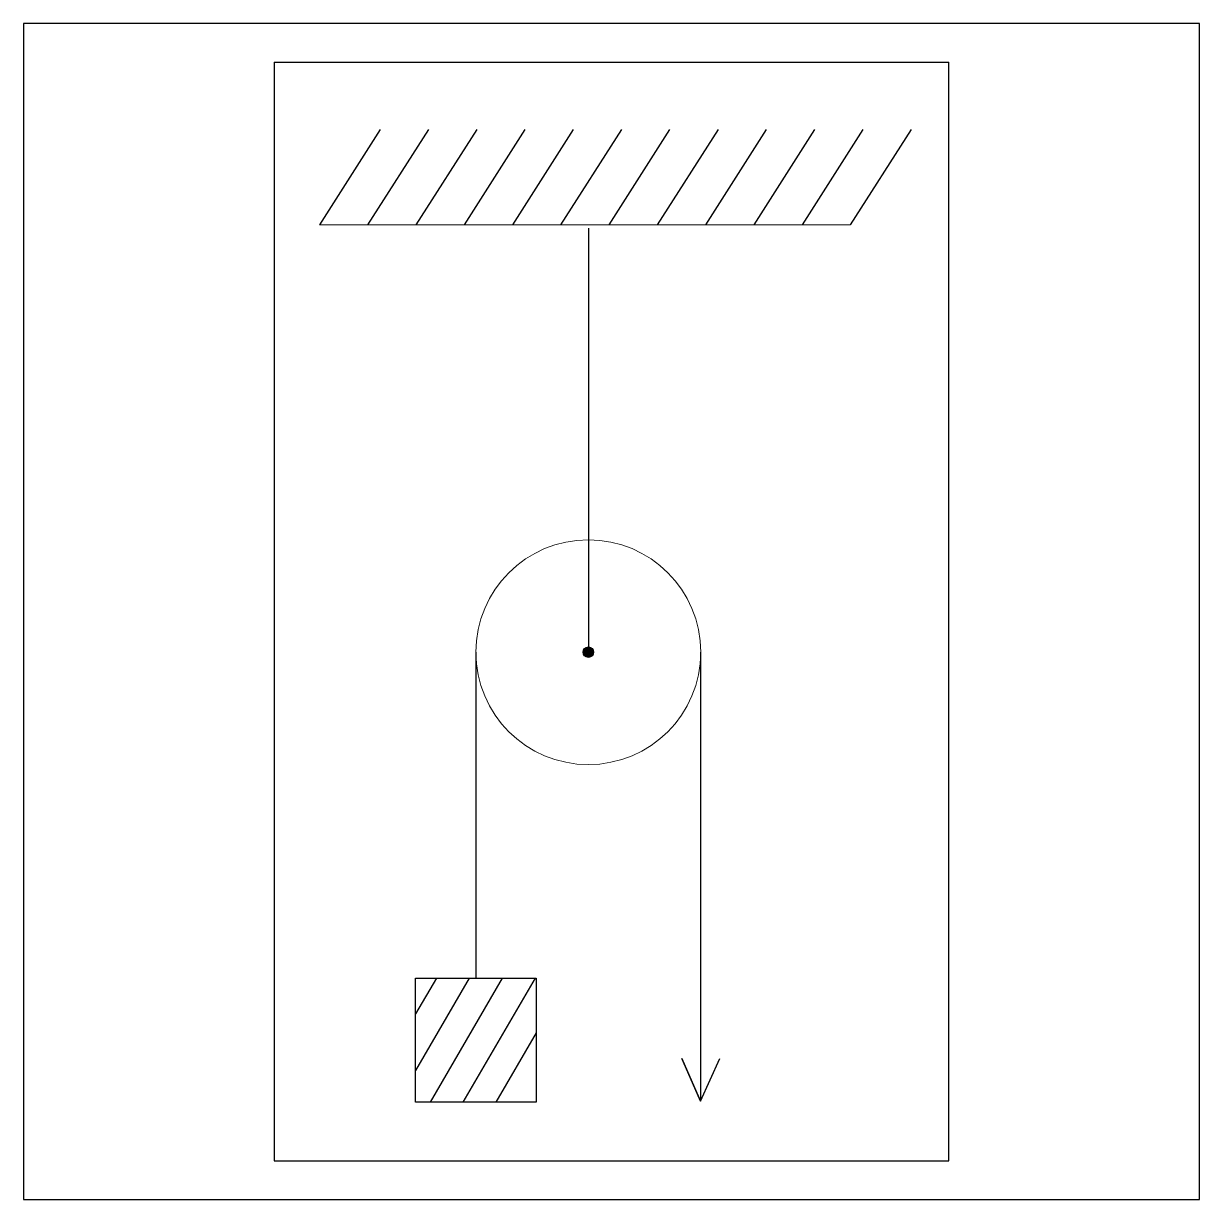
# Model space of a CAD drawing. Header units: millimetres. Extents: x 0 to 1000, y 0 to 1000.
import ezdxf

# ---------------------------------------------------------------- set-up
doc = ezdxf.new("R2010")
doc.units = ezdxf.units.MM
doc.layers.get('0').update_dxf_attribs({"color": 2})
for name, color, linetype in [('1', 1, 'Continuous'), ('2', 7, 'Continuous'), ('3', 7, 'Continuous')]:
    doc.layers.add(name, color=color, linetype=linetype)

msp = doc.modelspace()

# ---------------------------------------------------------------- hatches: boundary and pattern name
at = {"layer": '3'}
msp.add_hatch(color=256, dxfattribs=at).paths.add_polyline_path([(475.9, 465.4, 1), (484.7, 465.4, 1)])

# ---------------------------------------------------------------- linework, layer by layer
at = {"color": 2}
msp.add_lwpolyline([(0, 0), (1000, 0), (1000, 1000), (0, 1000)], close=True, dxfattribs=at)
at = {"layer": '1', "color": 1}
for p, q in [((213.1, 967.1), (786.9, 967.1)), ((213.1, 967.1), (213.1, 32.9)), ((786.9, 32.9), (786.9, 967.1)), ((213.1, 32.9), (786.9, 32.9))]:
    msp.add_line(p, q, dxfattribs=at)
at = {"layer": '2', "lineweight": 9}
msp.add_line((251.6, 828.8), (703, 828.8), dxfattribs=at)
at = {"layer": '2', "lineweight": 5}
msp.add_circle((480.3, 465.4), 95.6, dxfattribs=at)
at = {"layer": '3'}
for p, q in [((303.3, 909.8), (251.6, 828.8)), ((344.3, 909.8), (292.6, 828.8)), ((385.4, 909.8), (333.7, 828.8)), ((426.4, 909.8), (374.7, 828.8)), ((467.4, 909.8), (415.7, 828.8)), ((508.4, 909.8), (456.7, 828.8)), ((549.4, 909.8), (497.8, 828.8)), ((590.6, 909.8), (538.9, 828.8)), ((631.6, 909.8), (580, 828.8)), ((672.7, 909.8), (621, 828.8)), ((713.7, 909.8), (662, 828.8)), ((754.7, 909.8), (703, 828.8)), ((480.3, 826.1), (480.3, 465.4)), ((384.7, 465.4), (384.7, 188.3)), ((575.8, 465.4), (575.8, 83.5)), ((379, 188.3), (333.4, 109.8)), ((351.1, 188.3), (333.4, 158)), ((407, 188.3), (345.7, 82.7)), ((435, 188.3), (373.7, 82.7)), ((436, 141.8), (401.7, 82.7)), ((575.8, 83.5), (559.7, 119.8)), ((559.7, 119.8), (575.8, 83.5)), ((575.8, 83.5), (592, 119.8)), ((575.8, 83.5), (592, 119.8))]:
    msp.add_line(p, q, dxfattribs=at)
msp.add_lwpolyline([(333.4, 188.3), (436, 188.3), (436, 82.7), (333.4, 82.7)], close=True, dxfattribs=at)
msp.add_circle((480.3, 465.4), 4.42, dxfattribs=at)

doc.saveas('drawing.dxf')
